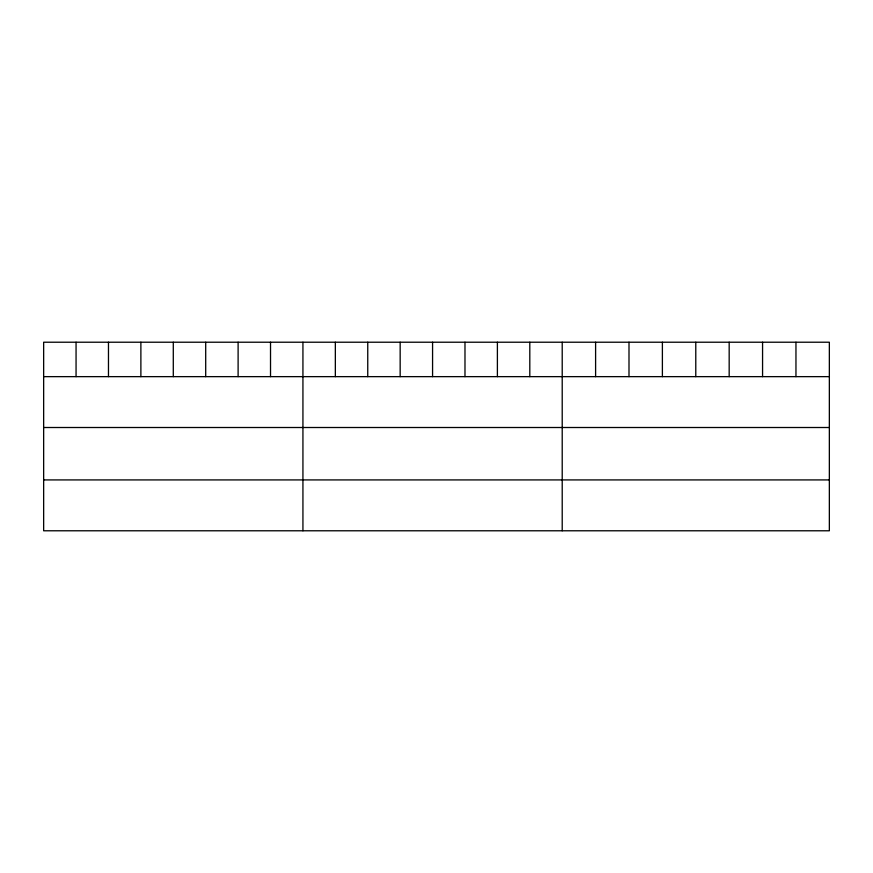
<?xml version="1.0" encoding="UTF-8"?>
<svg xmlns="http://www.w3.org/2000/svg" width="873" height="873" viewBox="0 0 873 873"><rect width="100%" height="100%" fill="white"/><g stroke="black" fill="none" stroke-linecap="round" stroke-linejoin="round"><path stroke-width="1.31" d="M829.35 376.645L829.35 530.784L43.65 530.784L43.65 342.216L829.35 342.216L829.35 376.645L43.65 376.645M43.65 427.508L829.35 427.508M43.65 479.921L829.35 479.921M795.958 342.216L795.958 376.645M762.566 342.216L762.566 376.645M729.173 342.216L729.173 376.645M695.781 342.216L695.781 376.645M662.389 342.216L662.389 376.645M628.996 342.216L628.996 376.645M595.604 342.216L595.604 376.645M562.212 342.216L562.212 530.784M529.802 342.216L529.802 376.645M497.392 342.216L497.392 376.645M464.982 342.216L464.982 376.645M432.572 342.216L432.572 376.645M400.161 342.216L400.161 376.645M367.751 342.216L367.751 376.645M335.341 342.216L335.341 376.645M302.931 342.216L302.931 530.784M270.521 342.216L270.521 376.645M238.111 342.216L238.111 376.645M205.701 342.216L205.701 376.645M173.291 342.216L173.291 376.645M140.88 342.216L140.88 376.645M108.47 342.216L108.47 376.645M76.06 342.216L76.06 376.645"/></g></svg>
